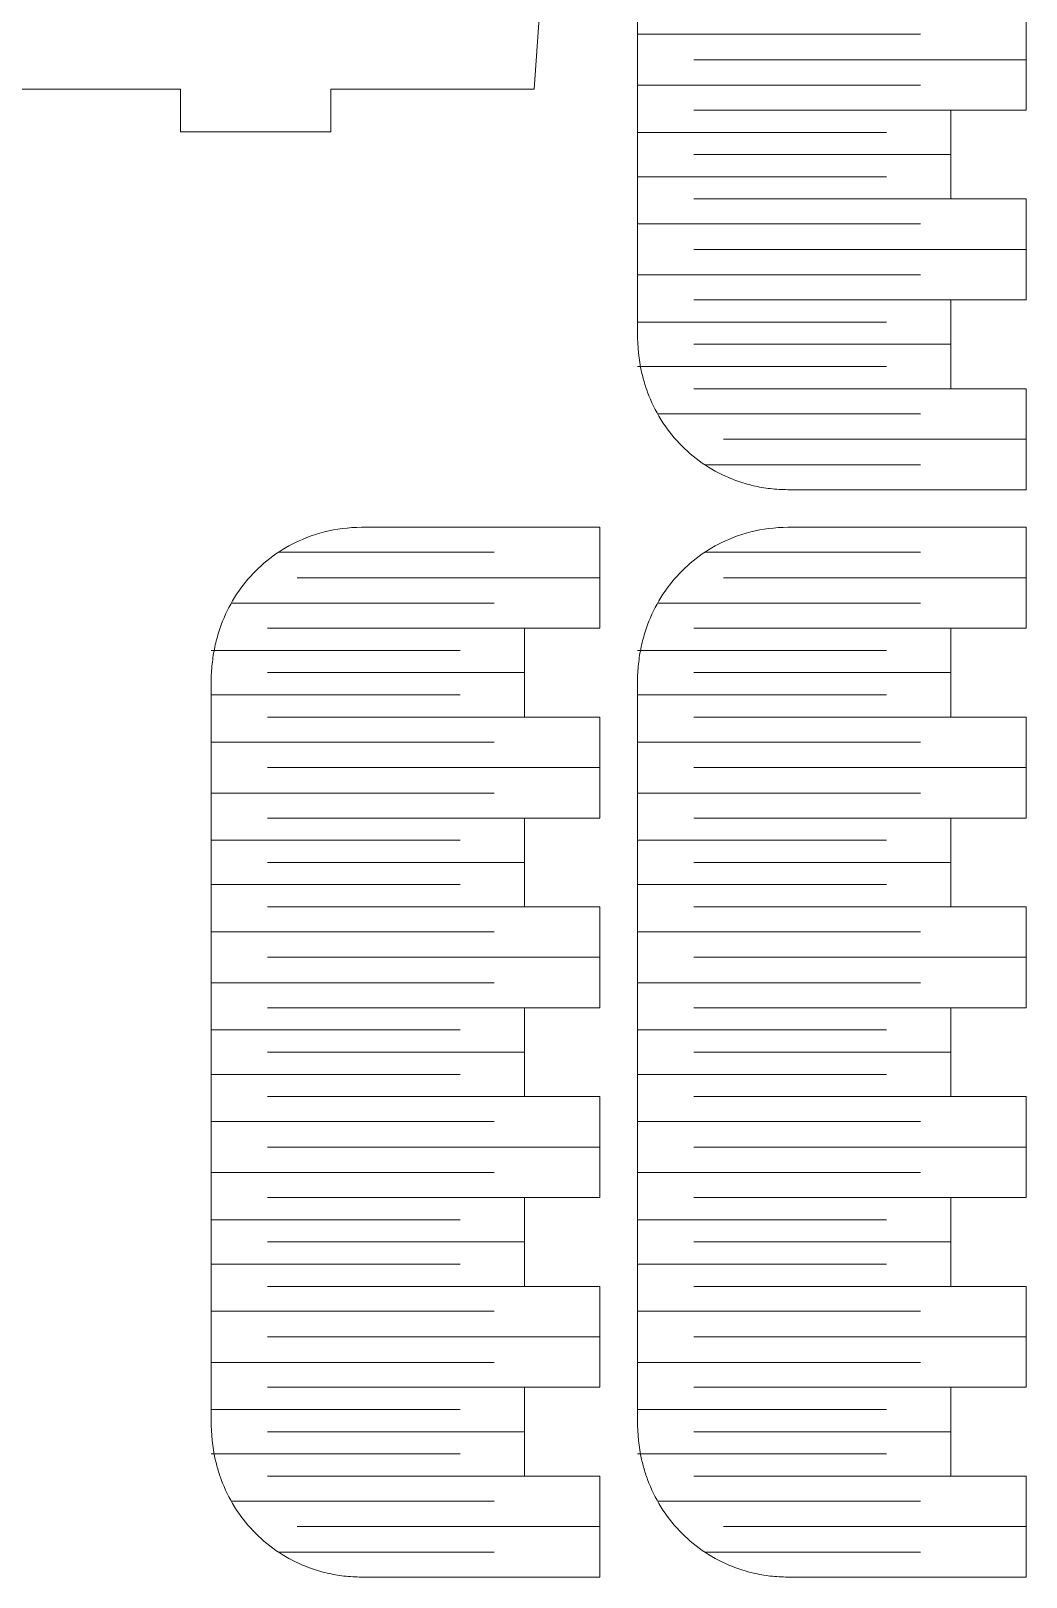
# Model space of a CAD drawing. Header units: millimetres. Extents: x -297 to 399, y -331 to 222.
# Drawn here: x 251.6 to 331, y -127.8 to -4.5 of the extents above; entities that cross this region are included whole.
import ezdxf

# ---------------------------------------------------------------- set-up
doc = ezdxf.new("R2010")
doc.units = ezdxf.units.MM
doc.header["$MEASUREMENT"] = 0
doc.layers.add('Layer 1', color=7, linetype='Continuous')

msp = doc.modelspace()

# ---------------------------------------------------------------- linework, layer by layer
at = {"layer": 'Layer 1', "color": 250, "lineweight": 20}
for points, knots in [([(291.7646, -9.1238), (291.7646, -9.1238), (296.6988, 61.0018), (296.6988, 61.0018), (296.6988, 61.0018), (296.6988, 61.0018), (279.5633, 61.0018), (279.5633, 61.0018), (279.5633, 61.0018), (279.5633, 61.0018), (279.5633, 64.0018), (279.5633, 64.0018), (279.5633, 64.0018), (279.5633, 64.0018), (259.5633, 64.0018), (259.5633, 64.0018), (259.5633, 64.0018), (259.5633, 64.0018), (259.5633, 61.0018), (259.5633, 61.0018), (259.5633, 61.0018), (259.5633, 61.0018), (242.4278, 61.0018), (242.4278, 61.0018), (242.4278, 61.0018), (242.4278, 61.0018), (247.362, -9.1238), (247.362, -9.1238), (247.362, -9.1238), (247.362, -9.1238), (263.5633, -9.1238), (263.5633, -9.1238), (263.5633, -9.1238), (263.5633, -9.1238), (263.5633, -12.5238), (263.5633, -12.5238), (263.5633, -12.5238), (263.5633, -12.5238), (275.5633, -12.5238), (275.5633, -12.5238), (275.5633, -12.5238), (275.5633, -12.5238), (275.5633, -9.1238), (275.5633, -9.1238), (275.5633, -9.1238), (275.5633, -9.1238), (291.7646, -9.1238), (291.7646, -9.1238)], [0, 0, 0, 0, 0.07692308, 0.07692308, 0.07692308, 0.07692308, 0.15384615, 0.15384615, 0.15384615, 0.15384615, 0.23076923, 0.23076923, 0.23076923, 0.23076923, 0.30769231, 0.30769231, 0.30769231, 0.30769231, 0.38461538, 0.38461538, 0.38461538, 0.38461538, 0.46153846, 0.46153846, 0.46153846, 0.46153846, 0.53846154, 0.53846154, 0.53846154, 0.53846154, 0.61538462, 0.61538462, 0.61538462, 0.61538462, 0.69230769, 0.69230769, 0.69230769, 0.69230769, 0.76923077, 0.76923077, 0.76923077, 0.76923077, 0.84615385, 0.84615385, 0.84615385, 0.84615385, 1, 1, 1, 1]), ([(307.2981, 41.6833), (306.5568, 41.3673), (305.8446, 40.9772), (305.1813, 40.5174), (305.1813, 40.5174), (304.5198, 40.0589), (303.9069, 39.5311), (303.3525, 38.9478), (303.3525, 38.9478), (302.7996, 38.3661), (302.3049, 37.729), (301.8812, 37.0473), (301.8812, 37.0473), (301.4541, 36.3601), (301.0992, 35.6274), (300.8188, 34.8695), (300.8188, 34.8695), (300.7419, 34.6616), (300.6706, 34.4519), (300.6049, 34.2403), (300.6049, 34.2403), (300.5387, 34.027), (300.4783, 33.8118), (300.4235, 33.5952), (300.4235, 33.5952), (300.3681, 33.3762), (300.3185, 33.1557), (300.2745, 32.9341), (300.2745, 32.9341), (300.2299, 32.7094), (300.1911, 32.4837), (300.1579, 32.257), (300.1579, 32.257), (300.1242, 32.0268), (300.0964, 31.7957), (300.0738, 31.564), (300.0738, 31.564), (300.0507, 31.3282), (300.033, 31.0918), (300.0221, 30.8551), (300.0221, 30.8551), (300.0109, 30.6136), (300.0069, 30.3719), (300.0028, 30.1302), (300.0028, 30.1302), (300.0028, 30.1302), (300.0028, -28.557), (300.0028, -28.557), (300.0028, -28.557), (300.0028, -28.557), (300.0102, -28.9717), (300.0102, -28.9717), (300.0102, -28.9717), (300.0102, -28.9717), (300.0274, -29.379), (300.0274, -29.379), (300.0274, -29.379), (300.0274, -29.379), (300.0545, -29.7787), (300.0545, -29.7787), (300.0545, -29.7787), (300.0545, -29.7787), (300.0914, -30.1711), (300.0914, -30.1711), (300.0914, -30.1711), (300.0914, -30.1711), (300.1382, -30.5559), (300.1382, -30.5559), (300.1382, -30.5559), (300.1382, -30.5559), (300.1949, -30.9332), (300.1949, -30.9332), (300.1949, -30.9332), (300.1949, -30.9332), (300.2614, -31.3031), (300.2614, -31.3031), (300.2614, -31.3031), (300.3278, -31.644), (300.4077, -31.9824), (300.5013, -32.317), (300.5013, -32.317), (300.5938, -32.6475), (300.6996, -32.9742), (300.8188, -33.2963), (300.8188, -33.2963), (301.0992, -34.0542), (301.4539, -34.7865), (301.8808, -35.4735), (301.8808, -35.4735), (302.3045, -36.1554), (302.7994, -36.7926), (303.3525, -37.3746), (303.3525, -37.3746), (303.9067, -37.9578), (304.5195, -38.4854), (305.1807, -38.9438), (305.1807, -38.9438), (305.8442, -39.4037), (306.5565, -39.7939), (307.2981, -40.1101), (307.2981, -40.1101), (307.5094, -40.2002), (307.723, -40.2843), (307.939, -40.3621), (307.939, -40.3621), (308.154, -40.4396), (308.3712, -40.511), (308.5903, -40.5759), (308.5903, -40.5759), (308.8091, -40.6408), (309.0298, -40.6993), (309.252, -40.7515), (309.252, -40.7515), (309.4747, -40.8037), (309.6988, -40.8495), (309.9241, -40.8887), (309.9241, -40.8887), (310.1506, -40.9282), (310.3782, -40.961), (310.6066, -40.9878), (310.6066, -40.9878), (310.8369, -41.0148), (311.068, -41.0357), (311.2995, -41.0485), (311.2995, -41.0485), (311.5337, -41.0615), (311.7682, -41.0663), (312.0028, -41.071), (312.0028, -41.071), (312.0028, -41.071), (331.0028, -41.071), (331.0028, -41.071), (331.0028, -41.071), (331.0028, -41.071), (331.0028, -33.0204), (331.0028, -33.0204), (331.0028, -33.0204), (331.0028, -33.0204), (325.0028, -33.0204), (325.0028, -33.0204), (325.0028, -33.0204), (325.0028, -33.0204), (325.0028, -25.9381), (325.0028, -25.9381), (325.0028, -25.9381), (325.0028, -25.9381), (331.0028, -25.9381), (331.0028, -25.9381), (331.0028, -25.9381), (331.0028, -25.9381), (331.0028, -17.8875), (331.0028, -17.8875), (331.0028, -17.8875), (331.0028, -17.8875), (325.0028, -17.8875), (325.0028, -17.8875), (325.0028, -17.8875), (325.0028, -17.8875), (325.0028, -10.8052), (325.0028, -10.8052), (325.0028, -10.8052), (325.0028, -10.8052), (331.0028, -10.8052), (331.0028, -10.8052), (331.0028, -10.8052), (331.0028, -10.8052), (331.0028, -2.7546), (331.0028, -2.7546), (331.0028, -2.7546), (331.0028, -2.7546), (325.0028, -2.7546), (325.0028, -2.7546), (325.0028, -2.7546), (325.0028, -2.7546), (325.0028, 4.3278), (325.0028, 4.3278), (325.0028, 4.3278), (325.0028, 4.3278), (331.0028, 4.3278), (331.0028, 4.3278), (331.0028, 4.3278), (331.0028, 4.3278), (331.0028, 12.3784), (331.0028, 12.3784), (331.0028, 12.3784), (331.0028, 12.3784), (325.0028, 12.3784), (325.0028, 12.3784), (325.0028, 12.3784), (325.0028, 12.3784), (325.0028, 19.4607), (325.0028, 19.4607), (325.0028, 19.4607), (325.0028, 19.4607), (331.0028, 19.4607), (331.0028, 19.4607), (331.0028, 19.4607), (331.0028, 19.4607), (331.0028, 27.5113), (331.0028, 27.5113), (331.0028, 27.5113), (331.0028, 27.5113), (325.0028, 27.5113), (325.0028, 27.5113), (325.0028, 27.5113), (325.0028, 27.5113), (325.0028, 34.5936), (325.0028, 34.5936), (325.0028, 34.5936), (325.0028, 34.5936), (331.0028, 34.5936), (331.0028, 34.5936), (331.0028, 34.5936), (331.0028, 34.5936), (331.0028, 42.6442), (331.0028, 42.6442), (331.0028, 42.6442), (331.0028, 42.6442), (312.0028, 42.6442), (312.0028, 42.6442), (312.0028, 42.6442), (312.0028, 42.6442), (311.6206, 42.6359), (311.6206, 42.6359), (311.6206, 42.6359), (311.6206, 42.6359), (311.2417, 42.6166), (311.2417, 42.6166), (311.2417, 42.6166), (311.2417, 42.6166), (310.8663, 42.5863), (310.8663, 42.5863), (310.8663, 42.5863), (310.8663, 42.5863), (310.4942, 42.5452), (310.4942, 42.5452), (310.4942, 42.5452), (310.4942, 42.5452), (310.1255, 42.4931), (310.1255, 42.4931), (310.1255, 42.4931), (310.1255, 42.4931), (309.7602, 42.4301), (309.7602, 42.4301), (309.7602, 42.4301), (309.7602, 42.4301), (309.3983, 42.3562), (309.3983, 42.3562), (309.3983, 42.3562), (309.3983, 42.3562), (309.0398, 42.2714), (309.0398, 42.2714), (309.0398, 42.2714), (309.0398, 42.2714), (308.6847, 42.1756), (308.6847, 42.1756), (308.6847, 42.1756), (308.6847, 42.1756), (308.333, 42.0689), (308.333, 42.0689), (308.333, 42.0689), (308.333, 42.0689), (307.9846, 41.9513), (307.9846, 41.9513), (307.9846, 41.9513), (307.9846, 41.9513), (307.6397, 41.8228), (307.6397, 41.8228), (307.6397, 41.8228), (307.6397, 41.8228), (307.2981, 41.6833), (307.2981, 41.6833)], [0, 0, 0, 0, 0.01449275, 0.01449275, 0.01449275, 0.01449275, 0.02898551, 0.02898551, 0.02898551, 0.02898551, 0.04347826, 0.04347826, 0.04347826, 0.04347826, 0.05797101, 0.05797101, 0.05797101, 0.05797101, 0.07246377, 0.07246377, 0.07246377, 0.07246377, 0.08695652, 0.08695652, 0.08695652, 0.08695652, 0.10144928, 0.10144928, 0.10144928, 0.10144928, 0.11594203, 0.11594203, 0.11594203, 0.11594203, 0.13043478, 0.13043478, 0.13043478, 0.13043478, 0.14492754, 0.14492754, 0.14492754, 0.14492754, 0.15942029, 0.15942029, 0.15942029, 0.15942029, 0.17391304, 0.17391304, 0.17391304, 0.17391304, 0.1884058, 0.1884058, 0.1884058, 0.1884058, 0.20289855, 0.20289855, 0.20289855, 0.20289855, 0.2173913, 0.2173913, 0.2173913, 0.2173913, 0.23188406, 0.23188406, 0.23188406, 0.23188406, 0.24637681, 0.24637681, 0.24637681, 0.24637681, 0.26086957, 0.26086957, 0.26086957, 0.26086957, 0.27536232, 0.27536232, 0.27536232, 0.27536232, 0.28985507, 0.28985507, 0.28985507, 0.28985507, 0.30434783, 0.30434783, 0.30434783, 0.30434783, 0.31884058, 0.31884058, 0.31884058, 0.31884058, 0.33333333, 0.33333333, 0.33333333, 0.33333333, 0.34782609, 0.34782609, 0.34782609, 0.34782609, 0.36231884, 0.36231884, 0.36231884, 0.36231884, 0.37681159, 0.37681159, 0.37681159, 0.37681159, 0.39130435, 0.39130435, 0.39130435, 0.39130435, 0.4057971, 0.4057971, 0.4057971, 0.4057971, 0.42028986, 0.42028986, 0.42028986, 0.42028986, 0.43478261, 0.43478261, 0.43478261, 0.43478261, 0.44927536, 0.44927536, 0.44927536, 0.44927536, 0.46376812, 0.46376812, 0.46376812, 0.46376812, 0.47826087, 0.47826087, 0.47826087, 0.47826087, 0.49275362, 0.49275362, 0.49275362, 0.49275362, 0.50724638, 0.50724638, 0.50724638, 0.50724638, 0.52173913, 0.52173913, 0.52173913, 0.52173913, 0.53623188, 0.53623188, 0.53623188, 0.53623188, 0.55072464, 0.55072464, 0.55072464, 0.55072464, 0.56521739, 0.56521739, 0.56521739, 0.56521739, 0.57971014, 0.57971014, 0.57971014, 0.57971014, 0.5942029, 0.5942029, 0.5942029, 0.5942029, 0.60869565, 0.60869565, 0.60869565, 0.60869565, 0.62318841, 0.62318841, 0.62318841, 0.62318841, 0.63768116, 0.63768116, 0.63768116, 0.63768116, 0.65217391, 0.65217391, 0.65217391, 0.65217391, 0.66666667, 0.66666667, 0.66666667, 0.66666667, 0.68115942, 0.68115942, 0.68115942, 0.68115942, 0.69565217, 0.69565217, 0.69565217, 0.69565217, 0.71014493, 0.71014493, 0.71014493, 0.71014493, 0.72463768, 0.72463768, 0.72463768, 0.72463768, 0.73913043, 0.73913043, 0.73913043, 0.73913043, 0.75362319, 0.75362319, 0.75362319, 0.75362319, 0.76811594, 0.76811594, 0.76811594, 0.76811594, 0.7826087, 0.7826087, 0.7826087, 0.7826087, 0.79710145, 0.79710145, 0.79710145, 0.79710145, 0.8115942, 0.8115942, 0.8115942, 0.8115942, 0.82608696, 0.82608696, 0.82608696, 0.82608696, 0.84057971, 0.84057971, 0.84057971, 0.84057971, 0.85507246, 0.85507246, 0.85507246, 0.85507246, 0.86956522, 0.86956522, 0.86956522, 0.86956522, 0.88405797, 0.88405797, 0.88405797, 0.88405797, 0.89855072, 0.89855072, 0.89855072, 0.89855072, 0.91304348, 0.91304348, 0.91304348, 0.91304348, 0.92753623, 0.92753623, 0.92753623, 0.92753623, 0.94202899, 0.94202899, 0.94202899, 0.94202899, 0.95652174, 0.95652174, 0.95652174, 0.95652174, 0.97101449, 0.97101449, 0.97101449, 0.97101449, 1, 1, 1, 1]), ([(273.2981, -45.0319), (272.5568, -45.3479), (271.8446, -45.738), (271.1813, -46.1978), (271.1813, -46.1978), (270.5198, -46.6563), (269.9069, -47.1841), (269.3525, -47.7674), (269.3525, -47.7674), (268.7996, -48.3491), (268.3049, -48.9862), (267.8812, -49.6679), (267.8812, -49.6679), (267.4541, -50.3551), (267.0992, -51.0878), (266.8188, -51.8457), (266.8188, -51.8457), (266.7419, -52.0536), (266.6706, -52.2633), (266.6049, -52.4749), (266.6049, -52.4749), (266.5387, -52.6882), (266.4783, -52.9034), (266.4235, -53.12), (266.4235, -53.12), (266.3681, -53.339), (266.3185, -53.5595), (266.2745, -53.7811), (266.2745, -53.7811), (266.2299, -54.0058), (266.1911, -54.2315), (266.1579, -54.4582), (266.1579, -54.4582), (266.1242, -54.6884), (266.0964, -54.9195), (266.0738, -55.1512), (266.0738, -55.1512), (266.0507, -55.387), (266.033, -55.6234), (266.0221, -55.8601), (266.0221, -55.8601), (266.0109, -56.1016), (266.0069, -56.3433), (266.0028, -56.585), (266.0028, -56.585), (266.0028, -56.585), (266.0028, -115.2722), (266.0028, -115.2722), (266.0028, -115.2722), (266.0028, -115.2722), (266.0102, -115.6869), (266.0102, -115.6869), (266.0102, -115.6869), (266.0102, -115.6869), (266.0274, -116.0942), (266.0274, -116.0942), (266.0274, -116.0942), (266.0274, -116.0942), (266.0545, -116.4939), (266.0545, -116.4939), (266.0545, -116.4939), (266.0545, -116.4939), (266.0914, -116.8863), (266.0914, -116.8863), (266.0914, -116.8863), (266.0914, -116.8863), (266.1382, -117.2711), (266.1382, -117.2711), (266.1382, -117.2711), (266.1382, -117.2711), (266.1949, -117.6484), (266.1949, -117.6484), (266.1949, -117.6484), (266.1949, -117.6484), (266.2614, -118.0183), (266.2614, -118.0183), (266.2614, -118.0183), (266.3278, -118.3592), (266.4077, -118.6976), (266.5013, -119.0322), (266.5013, -119.0322), (266.5938, -119.3627), (266.6996, -119.6894), (266.8188, -120.0115), (266.8188, -120.0115), (267.0992, -120.7694), (267.4539, -121.5017), (267.8808, -122.1887), (267.8808, -122.1887), (268.3045, -122.8706), (268.7994, -123.5078), (269.3525, -124.0898), (269.3525, -124.0898), (269.9067, -124.673), (270.5195, -125.2006), (271.1807, -125.659), (271.1807, -125.659), (271.8442, -126.1189), (272.5565, -126.5091), (273.2981, -126.8253), (273.2981, -126.8253), (273.5094, -126.9154), (273.723, -126.9995), (273.939, -127.0773), (273.939, -127.0773), (274.154, -127.1548), (274.3712, -127.2262), (274.5903, -127.2911), (274.5903, -127.2911), (274.8091, -127.356), (275.0298, -127.4145), (275.252, -127.4667), (275.252, -127.4667), (275.4747, -127.5189), (275.6988, -127.5647), (275.9241, -127.6039), (275.9241, -127.6039), (276.1506, -127.6434), (276.3782, -127.6762), (276.6066, -127.703), (276.6066, -127.703), (276.8369, -127.73), (277.068, -127.7509), (277.2995, -127.7637), (277.2995, -127.7637), (277.5337, -127.7767), (277.7682, -127.7815), (278.0028, -127.7862), (278.0028, -127.7862), (278.0028, -127.7862), (297.0028, -127.7862), (297.0028, -127.7862), (297.0028, -127.7862), (297.0028, -127.7862), (297.0028, -119.7356), (297.0028, -119.7356), (297.0028, -119.7356), (297.0028, -119.7356), (291.0028, -119.7356), (291.0028, -119.7356), (291.0028, -119.7356), (291.0028, -119.7356), (291.0028, -112.6533), (291.0028, -112.6533), (291.0028, -112.6533), (291.0028, -112.6533), (297.0028, -112.6533), (297.0028, -112.6533), (297.0028, -112.6533), (297.0028, -112.6533), (297.0028, -104.6027), (297.0028, -104.6027), (297.0028, -104.6027), (297.0028, -104.6027), (291.0028, -104.6027), (291.0028, -104.6027), (291.0028, -104.6027), (291.0028, -104.6027), (291.0028, -97.5204), (291.0028, -97.5204), (291.0028, -97.5204), (291.0028, -97.5204), (297.0028, -97.5204), (297.0028, -97.5204), (297.0028, -97.5204), (297.0028, -97.5204), (297.0028, -89.4698), (297.0028, -89.4698), (297.0028, -89.4698), (297.0028, -89.4698), (291.0028, -89.4698), (291.0028, -89.4698), (291.0028, -89.4698), (291.0028, -89.4698), (291.0028, -82.3874), (291.0028, -82.3874), (291.0028, -82.3874), (291.0028, -82.3874), (297.0028, -82.3874), (297.0028, -82.3874), (297.0028, -82.3874), (297.0028, -82.3874), (297.0028, -74.3368), (297.0028, -74.3368), (297.0028, -74.3368), (297.0028, -74.3368), (291.0028, -74.3368), (291.0028, -74.3368), (291.0028, -74.3368), (291.0028, -74.3368), (291.0028, -67.2545), (291.0028, -67.2545), (291.0028, -67.2545), (291.0028, -67.2545), (297.0028, -67.2545), (297.0028, -67.2545), (297.0028, -67.2545), (297.0028, -67.2545), (297.0028, -59.2039), (297.0028, -59.2039), (297.0028, -59.2039), (297.0028, -59.2039), (291.0028, -59.2039), (291.0028, -59.2039), (291.0028, -59.2039), (291.0028, -59.2039), (291.0028, -52.1216), (291.0028, -52.1216), (291.0028, -52.1216), (291.0028, -52.1216), (297.0028, -52.1216), (297.0028, -52.1216), (297.0028, -52.1216), (297.0028, -52.1216), (297.0028, -44.071), (297.0028, -44.071), (297.0028, -44.071), (297.0028, -44.071), (278.0028, -44.071), (278.0028, -44.071), (278.0028, -44.071), (278.0028, -44.071), (277.6206, -44.0793), (277.6206, -44.0793), (277.6206, -44.0793), (277.6206, -44.0793), (277.2417, -44.0986), (277.2417, -44.0986), (277.2417, -44.0986), (277.2417, -44.0986), (276.8663, -44.1289), (276.8663, -44.1289), (276.8663, -44.1289), (276.8663, -44.1289), (276.4942, -44.17), (276.4942, -44.17), (276.4942, -44.17), (276.4942, -44.17), (276.1255, -44.2221), (276.1255, -44.2221), (276.1255, -44.2221), (276.1255, -44.2221), (275.7602, -44.2851), (275.7602, -44.2851), (275.7602, -44.2851), (275.7602, -44.2851), (275.3983, -44.359), (275.3983, -44.359), (275.3983, -44.359), (275.3983, -44.359), (275.0398, -44.4438), (275.0398, -44.4438), (275.0398, -44.4438), (275.0398, -44.4438), (274.6847, -44.5396), (274.6847, -44.5396), (274.6847, -44.5396), (274.6847, -44.5396), (274.333, -44.6463), (274.333, -44.6463), (274.333, -44.6463), (274.333, -44.6463), (273.9846, -44.7639), (273.9846, -44.7639), (273.9846, -44.7639), (273.9846, -44.7639), (273.6397, -44.8924), (273.6397, -44.8924), (273.6397, -44.8924), (273.6397, -44.8924), (273.2981, -45.0319), (273.2981, -45.0319)], [0, 0, 0, 0, 0.01449275, 0.01449275, 0.01449275, 0.01449275, 0.02898551, 0.02898551, 0.02898551, 0.02898551, 0.04347826, 0.04347826, 0.04347826, 0.04347826, 0.05797101, 0.05797101, 0.05797101, 0.05797101, 0.07246377, 0.07246377, 0.07246377, 0.07246377, 0.08695652, 0.08695652, 0.08695652, 0.08695652, 0.10144928, 0.10144928, 0.10144928, 0.10144928, 0.11594203, 0.11594203, 0.11594203, 0.11594203, 0.13043478, 0.13043478, 0.13043478, 0.13043478, 0.14492754, 0.14492754, 0.14492754, 0.14492754, 0.15942029, 0.15942029, 0.15942029, 0.15942029, 0.17391304, 0.17391304, 0.17391304, 0.17391304, 0.1884058, 0.1884058, 0.1884058, 0.1884058, 0.20289855, 0.20289855, 0.20289855, 0.20289855, 0.2173913, 0.2173913, 0.2173913, 0.2173913, 0.23188406, 0.23188406, 0.23188406, 0.23188406, 0.24637681, 0.24637681, 0.24637681, 0.24637681, 0.26086957, 0.26086957, 0.26086957, 0.26086957, 0.27536232, 0.27536232, 0.27536232, 0.27536232, 0.28985507, 0.28985507, 0.28985507, 0.28985507, 0.30434783, 0.30434783, 0.30434783, 0.30434783, 0.31884058, 0.31884058, 0.31884058, 0.31884058, 0.33333333, 0.33333333, 0.33333333, 0.33333333, 0.34782609, 0.34782609, 0.34782609, 0.34782609, 0.36231884, 0.36231884, 0.36231884, 0.36231884, 0.37681159, 0.37681159, 0.37681159, 0.37681159, 0.39130435, 0.39130435, 0.39130435, 0.39130435, 0.4057971, 0.4057971, 0.4057971, 0.4057971, 0.42028986, 0.42028986, 0.42028986, 0.42028986, 0.43478261, 0.43478261, 0.43478261, 0.43478261, 0.44927536, 0.44927536, 0.44927536, 0.44927536, 0.46376812, 0.46376812, 0.46376812, 0.46376812, 0.47826087, 0.47826087, 0.47826087, 0.47826087, 0.49275362, 0.49275362, 0.49275362, 0.49275362, 0.50724638, 0.50724638, 0.50724638, 0.50724638, 0.52173913, 0.52173913, 0.52173913, 0.52173913, 0.53623188, 0.53623188, 0.53623188, 0.53623188, 0.55072464, 0.55072464, 0.55072464, 0.55072464, 0.56521739, 0.56521739, 0.56521739, 0.56521739, 0.57971014, 0.57971014, 0.57971014, 0.57971014, 0.5942029, 0.5942029, 0.5942029, 0.5942029, 0.60869565, 0.60869565, 0.60869565, 0.60869565, 0.62318841, 0.62318841, 0.62318841, 0.62318841, 0.63768116, 0.63768116, 0.63768116, 0.63768116, 0.65217391, 0.65217391, 0.65217391, 0.65217391, 0.66666667, 0.66666667, 0.66666667, 0.66666667, 0.68115942, 0.68115942, 0.68115942, 0.68115942, 0.69565217, 0.69565217, 0.69565217, 0.69565217, 0.71014493, 0.71014493, 0.71014493, 0.71014493, 0.72463768, 0.72463768, 0.72463768, 0.72463768, 0.73913043, 0.73913043, 0.73913043, 0.73913043, 0.75362319, 0.75362319, 0.75362319, 0.75362319, 0.76811594, 0.76811594, 0.76811594, 0.76811594, 0.7826087, 0.7826087, 0.7826087, 0.7826087, 0.79710145, 0.79710145, 0.79710145, 0.79710145, 0.8115942, 0.8115942, 0.8115942, 0.8115942, 0.82608696, 0.82608696, 0.82608696, 0.82608696, 0.84057971, 0.84057971, 0.84057971, 0.84057971, 0.85507246, 0.85507246, 0.85507246, 0.85507246, 0.86956522, 0.86956522, 0.86956522, 0.86956522, 0.88405797, 0.88405797, 0.88405797, 0.88405797, 0.89855072, 0.89855072, 0.89855072, 0.89855072, 0.91304348, 0.91304348, 0.91304348, 0.91304348, 0.92753623, 0.92753623, 0.92753623, 0.92753623, 0.94202899, 0.94202899, 0.94202899, 0.94202899, 0.95652174, 0.95652174, 0.95652174, 0.95652174, 0.97101449, 0.97101449, 0.97101449, 0.97101449, 1, 1, 1, 1]), ([(307.2981, -45.0319), (306.5568, -45.3479), (305.8446, -45.738), (305.1813, -46.1978), (305.1813, -46.1978), (304.5198, -46.6563), (303.9069, -47.1841), (303.3525, -47.7674), (303.3525, -47.7674), (302.7996, -48.3491), (302.3049, -48.9862), (301.8812, -49.6679), (301.8812, -49.6679), (301.4541, -50.3551), (301.0992, -51.0878), (300.8188, -51.8457), (300.8188, -51.8457), (300.7419, -52.0536), (300.6706, -52.2633), (300.6049, -52.4749), (300.6049, -52.4749), (300.5387, -52.6882), (300.4783, -52.9034), (300.4235, -53.12), (300.4235, -53.12), (300.3681, -53.339), (300.3185, -53.5595), (300.2745, -53.7811), (300.2745, -53.7811), (300.2299, -54.0058), (300.1911, -54.2315), (300.1579, -54.4582), (300.1579, -54.4582), (300.1242, -54.6884), (300.0964, -54.9195), (300.0738, -55.1512), (300.0738, -55.1512), (300.0507, -55.387), (300.033, -55.6234), (300.0221, -55.8601), (300.0221, -55.8601), (300.0109, -56.1016), (300.0069, -56.3433), (300.0028, -56.585), (300.0028, -56.585), (300.0028, -56.585), (300.0028, -115.2722), (300.0028, -115.2722), (300.0028, -115.2722), (300.0028, -115.2722), (300.0102, -115.6869), (300.0102, -115.6869), (300.0102, -115.6869), (300.0102, -115.6869), (300.0274, -116.0942), (300.0274, -116.0942), (300.0274, -116.0942), (300.0274, -116.0942), (300.0545, -116.4939), (300.0545, -116.4939), (300.0545, -116.4939), (300.0545, -116.4939), (300.0914, -116.8863), (300.0914, -116.8863), (300.0914, -116.8863), (300.0914, -116.8863), (300.1382, -117.2711), (300.1382, -117.2711), (300.1382, -117.2711), (300.1382, -117.2711), (300.1949, -117.6484), (300.1949, -117.6484), (300.1949, -117.6484), (300.1949, -117.6484), (300.2614, -118.0183), (300.2614, -118.0183), (300.2614, -118.0183), (300.3278, -118.3592), (300.4077, -118.6976), (300.5013, -119.0322), (300.5013, -119.0322), (300.5938, -119.3627), (300.6996, -119.6894), (300.8188, -120.0115), (300.8188, -120.0115), (301.0992, -120.7694), (301.4539, -121.5017), (301.8808, -122.1887), (301.8808, -122.1887), (302.3045, -122.8706), (302.7994, -123.5078), (303.3525, -124.0898), (303.3525, -124.0898), (303.9067, -124.673), (304.5195, -125.2006), (305.1807, -125.659), (305.1807, -125.659), (305.8442, -126.1189), (306.5565, -126.5091), (307.2981, -126.8253), (307.2981, -126.8253), (307.5094, -126.9154), (307.723, -126.9995), (307.939, -127.0773), (307.939, -127.0773), (308.154, -127.1548), (308.3712, -127.2262), (308.5903, -127.2911), (308.5903, -127.2911), (308.8091, -127.356), (309.0298, -127.4145), (309.252, -127.4667), (309.252, -127.4667), (309.4747, -127.5189), (309.6988, -127.5647), (309.9241, -127.6039), (309.9241, -127.6039), (310.1506, -127.6434), (310.3782, -127.6762), (310.6066, -127.703), (310.6066, -127.703), (310.8369, -127.73), (311.068, -127.7509), (311.2995, -127.7637), (311.2995, -127.7637), (311.5337, -127.7767), (311.7682, -127.7815), (312.0028, -127.7862), (312.0028, -127.7862), (312.0028, -127.7862), (331.0028, -127.7862), (331.0028, -127.7862), (331.0028, -127.7862), (331.0028, -127.7862), (331.0028, -119.7356), (331.0028, -119.7356), (331.0028, -119.7356), (331.0028, -119.7356), (325.0028, -119.7356), (325.0028, -119.7356), (325.0028, -119.7356), (325.0028, -119.7356), (325.0028, -112.6533), (325.0028, -112.6533), (325.0028, -112.6533), (325.0028, -112.6533), (331.0028, -112.6533), (331.0028, -112.6533), (331.0028, -112.6533), (331.0028, -112.6533), (331.0028, -104.6027), (331.0028, -104.6027), (331.0028, -104.6027), (331.0028, -104.6027), (325.0028, -104.6027), (325.0028, -104.6027), (325.0028, -104.6027), (325.0028, -104.6027), (325.0028, -97.5204), (325.0028, -97.5204), (325.0028, -97.5204), (325.0028, -97.5204), (331.0028, -97.5204), (331.0028, -97.5204), (331.0028, -97.5204), (331.0028, -97.5204), (331.0028, -89.4698), (331.0028, -89.4698), (331.0028, -89.4698), (331.0028, -89.4698), (325.0028, -89.4698), (325.0028, -89.4698), (325.0028, -89.4698), (325.0028, -89.4698), (325.0028, -82.3874), (325.0028, -82.3874), (325.0028, -82.3874), (325.0028, -82.3874), (331.0028, -82.3874), (331.0028, -82.3874), (331.0028, -82.3874), (331.0028, -82.3874), (331.0028, -74.3368), (331.0028, -74.3368), (331.0028, -74.3368), (331.0028, -74.3368), (325.0028, -74.3368), (325.0028, -74.3368), (325.0028, -74.3368), (325.0028, -74.3368), (325.0028, -67.2545), (325.0028, -67.2545), (325.0028, -67.2545), (325.0028, -67.2545), (331.0028, -67.2545), (331.0028, -67.2545), (331.0028, -67.2545), (331.0028, -67.2545), (331.0028, -59.2039), (331.0028, -59.2039), (331.0028, -59.2039), (331.0028, -59.2039), (325.0028, -59.2039), (325.0028, -59.2039), (325.0028, -59.2039), (325.0028, -59.2039), (325.0028, -52.1216), (325.0028, -52.1216), (325.0028, -52.1216), (325.0028, -52.1216), (331.0028, -52.1216), (331.0028, -52.1216), (331.0028, -52.1216), (331.0028, -52.1216), (331.0028, -44.071), (331.0028, -44.071), (331.0028, -44.071), (331.0028, -44.071), (312.0028, -44.071), (312.0028, -44.071), (312.0028, -44.071), (312.0028, -44.071), (311.6206, -44.0793), (311.6206, -44.0793), (311.6206, -44.0793), (311.6206, -44.0793), (311.2417, -44.0986), (311.2417, -44.0986), (311.2417, -44.0986), (311.2417, -44.0986), (310.8663, -44.1289), (310.8663, -44.1289), (310.8663, -44.1289), (310.8663, -44.1289), (310.4942, -44.17), (310.4942, -44.17), (310.4942, -44.17), (310.4942, -44.17), (310.1255, -44.2221), (310.1255, -44.2221), (310.1255, -44.2221), (310.1255, -44.2221), (309.7602, -44.2851), (309.7602, -44.2851), (309.7602, -44.2851), (309.7602, -44.2851), (309.3983, -44.359), (309.3983, -44.359), (309.3983, -44.359), (309.3983, -44.359), (309.0398, -44.4438), (309.0398, -44.4438), (309.0398, -44.4438), (309.0398, -44.4438), (308.6847, -44.5396), (308.6847, -44.5396), (308.6847, -44.5396), (308.6847, -44.5396), (308.333, -44.6463), (308.333, -44.6463), (308.333, -44.6463), (308.333, -44.6463), (307.9846, -44.7639), (307.9846, -44.7639), (307.9846, -44.7639), (307.9846, -44.7639), (307.6397, -44.8924), (307.6397, -44.8924), (307.6397, -44.8924), (307.6397, -44.8924), (307.2981, -45.0319), (307.2981, -45.0319)], [0, 0, 0, 0, 0.01449275, 0.01449275, 0.01449275, 0.01449275, 0.02898551, 0.02898551, 0.02898551, 0.02898551, 0.04347826, 0.04347826, 0.04347826, 0.04347826, 0.05797101, 0.05797101, 0.05797101, 0.05797101, 0.07246377, 0.07246377, 0.07246377, 0.07246377, 0.08695652, 0.08695652, 0.08695652, 0.08695652, 0.10144928, 0.10144928, 0.10144928, 0.10144928, 0.11594203, 0.11594203, 0.11594203, 0.11594203, 0.13043478, 0.13043478, 0.13043478, 0.13043478, 0.14492754, 0.14492754, 0.14492754, 0.14492754, 0.15942029, 0.15942029, 0.15942029, 0.15942029, 0.17391304, 0.17391304, 0.17391304, 0.17391304, 0.1884058, 0.1884058, 0.1884058, 0.1884058, 0.20289855, 0.20289855, 0.20289855, 0.20289855, 0.2173913, 0.2173913, 0.2173913, 0.2173913, 0.23188406, 0.23188406, 0.23188406, 0.23188406, 0.24637681, 0.24637681, 0.24637681, 0.24637681, 0.26086957, 0.26086957, 0.26086957, 0.26086957, 0.27536232, 0.27536232, 0.27536232, 0.27536232, 0.28985507, 0.28985507, 0.28985507, 0.28985507, 0.30434783, 0.30434783, 0.30434783, 0.30434783, 0.31884058, 0.31884058, 0.31884058, 0.31884058, 0.33333333, 0.33333333, 0.33333333, 0.33333333, 0.34782609, 0.34782609, 0.34782609, 0.34782609, 0.36231884, 0.36231884, 0.36231884, 0.36231884, 0.37681159, 0.37681159, 0.37681159, 0.37681159, 0.39130435, 0.39130435, 0.39130435, 0.39130435, 0.4057971, 0.4057971, 0.4057971, 0.4057971, 0.42028986, 0.42028986, 0.42028986, 0.42028986, 0.43478261, 0.43478261, 0.43478261, 0.43478261, 0.44927536, 0.44927536, 0.44927536, 0.44927536, 0.46376812, 0.46376812, 0.46376812, 0.46376812, 0.47826087, 0.47826087, 0.47826087, 0.47826087, 0.49275362, 0.49275362, 0.49275362, 0.49275362, 0.50724638, 0.50724638, 0.50724638, 0.50724638, 0.52173913, 0.52173913, 0.52173913, 0.52173913, 0.53623188, 0.53623188, 0.53623188, 0.53623188, 0.55072464, 0.55072464, 0.55072464, 0.55072464, 0.56521739, 0.56521739, 0.56521739, 0.56521739, 0.57971014, 0.57971014, 0.57971014, 0.57971014, 0.5942029, 0.5942029, 0.5942029, 0.5942029, 0.60869565, 0.60869565, 0.60869565, 0.60869565, 0.62318841, 0.62318841, 0.62318841, 0.62318841, 0.63768116, 0.63768116, 0.63768116, 0.63768116, 0.65217391, 0.65217391, 0.65217391, 0.65217391, 0.66666667, 0.66666667, 0.66666667, 0.66666667, 0.68115942, 0.68115942, 0.68115942, 0.68115942, 0.69565217, 0.69565217, 0.69565217, 0.69565217, 0.71014493, 0.71014493, 0.71014493, 0.71014493, 0.72463768, 0.72463768, 0.72463768, 0.72463768, 0.73913043, 0.73913043, 0.73913043, 0.73913043, 0.75362319, 0.75362319, 0.75362319, 0.75362319, 0.76811594, 0.76811594, 0.76811594, 0.76811594, 0.7826087, 0.7826087, 0.7826087, 0.7826087, 0.79710145, 0.79710145, 0.79710145, 0.79710145, 0.8115942, 0.8115942, 0.8115942, 0.8115942, 0.82608696, 0.82608696, 0.82608696, 0.82608696, 0.84057971, 0.84057971, 0.84057971, 0.84057971, 0.85507246, 0.85507246, 0.85507246, 0.85507246, 0.86956522, 0.86956522, 0.86956522, 0.86956522, 0.88405797, 0.88405797, 0.88405797, 0.88405797, 0.89855072, 0.89855072, 0.89855072, 0.89855072, 0.91304348, 0.91304348, 0.91304348, 0.91304348, 0.92753623, 0.92753623, 0.92753623, 0.92753623, 0.94202899, 0.94202899, 0.94202899, 0.94202899, 0.95652174, 0.95652174, 0.95652174, 0.95652174, 0.97101449, 0.97101449, 0.97101449, 0.97101449, 1, 1, 1, 1])]:
    msp.add_open_spline(points, degree=3, knots=knots, dxfattribs=at)
for points in [[(300.0028, -4.743), (300.0028, -4.743), (322.5775, -4.743), (322.5775, -4.743)], [(331.0028, -6.7799), (331.0028, -6.7799), (304.5124, -6.7799), (304.5124, -6.7799)], [(300.0028, -8.817), (300.0028, -8.817), (322.5775, -8.817), (322.5775, -8.817)], [(325.0028, -10.8054), (325.0028, -10.8054), (304.5124, -10.8054), (304.5124, -10.8054)], [(300.0028, -12.576), (300.0028, -12.576), (319.8787, -12.576), (319.8787, -12.576)], [(325.0028, -14.3464), (325.0028, -14.3464), (304.5124, -14.3464), (304.5124, -14.3464)], [(300.0028, -16.1169), (300.0028, -16.1169), (319.8787, -16.1169), (319.8787, -16.1169)], [(325.0028, -17.8875), (325.0028, -17.8875), (304.5124, -17.8875), (304.5124, -17.8875)], [(300.0028, -19.8758), (300.0028, -19.8758), (322.5775, -19.8758), (322.5775, -19.8758)], [(331.0028, -21.9127), (331.0028, -21.9127), (304.5124, -21.9127), (304.5124, -21.9127)], [(300.0028, -23.9498), (300.0028, -23.9498), (322.5775, -23.9498), (322.5775, -23.9498)], [(325.0028, -25.9383), (325.0028, -25.9383), (304.5124, -25.9383), (304.5124, -25.9383)], [(300.0028, -27.7089), (300.0028, -27.7089), (319.8787, -27.7089), (319.8787, -27.7089)], [(325.0028, -29.4793), (325.0028, -29.4793), (304.5124, -29.4793), (304.5124, -29.4793)], [(300.0028, -31.2498), (300.0028, -31.2498), (319.8787, -31.2498), (319.8787, -31.2498)], [(325.0028, -33.0204), (325.0028, -33.0204), (304.5124, -33.0204), (304.5124, -33.0204)], [(301.6067, -35.0087), (301.6067, -35.0087), (322.5775, -35.0087), (322.5775, -35.0087)], [(331.0028, -37.0456), (331.0028, -37.0456), (306.86, -37.0456), (306.86, -37.0456)], [(305.3857, -39.0827), (305.3857, -39.0827), (322.5775, -39.0827), (322.5775, -39.0827)], [(271.3857, -46.0591), (271.3857, -46.0591), (288.5775, -46.0591), (288.5775, -46.0591)], [(305.3857, -46.0591), (305.3857, -46.0591), (322.5775, -46.0591), (322.5775, -46.0591)], [(297.0028, -48.0962), (297.0028, -48.0962), (272.86, -48.0962), (272.86, -48.0962)], [(331.0028, -48.0962), (331.0028, -48.0962), (306.86, -48.0962), (306.86, -48.0962)], [(267.6067, -50.1331), (267.6067, -50.1331), (288.5775, -50.1331), (288.5775, -50.1331)], [(301.6067, -50.1331), (301.6067, -50.1331), (322.5775, -50.1331), (322.5775, -50.1331)], [(291.0028, -52.1214), (291.0028, -52.1214), (270.5124, -52.1214), (270.5124, -52.1214)], [(325.0028, -52.1214), (325.0028, -52.1214), (304.5124, -52.1214), (304.5124, -52.1214)], [(266.0028, -53.892), (266.0028, -53.892), (285.8787, -53.892), (285.8787, -53.892)], [(300.0028, -53.892), (300.0028, -53.892), (319.8787, -53.892), (319.8787, -53.892)], [(291.0028, -55.6625), (291.0028, -55.6625), (270.5124, -55.6625), (270.5124, -55.6625)], [(325.0028, -55.6625), (325.0028, -55.6625), (304.5124, -55.6625), (304.5124, -55.6625)], [(266.0028, -57.4329), (266.0028, -57.4329), (285.8787, -57.4329), (285.8787, -57.4329)], [(300.0028, -57.4329), (300.0028, -57.4329), (319.8787, -57.4329), (319.8787, -57.4329)], [(291.0028, -59.2035), (291.0028, -59.2035), (270.5124, -59.2035), (270.5124, -59.2035)], [(325.0028, -59.2035), (325.0028, -59.2035), (304.5124, -59.2035), (304.5124, -59.2035)], [(266.0028, -61.192), (266.0028, -61.192), (288.5775, -61.192), (288.5775, -61.192)], [(300.0028, -61.192), (300.0028, -61.192), (322.5775, -61.192), (322.5775, -61.192)], [(297.0028, -63.2291), (297.0028, -63.2291), (270.5124, -63.2291), (270.5124, -63.2291)], [(331.0028, -63.2291), (331.0028, -63.2291), (304.5124, -63.2291), (304.5124, -63.2291)], [(266.0028, -65.266), (266.0028, -65.266), (288.5775, -65.266), (288.5775, -65.266)], [(300.0028, -65.266), (300.0028, -65.266), (322.5775, -65.266), (322.5775, -65.266)], [(291.0028, -67.2543), (291.0028, -67.2543), (270.5124, -67.2543), (270.5124, -67.2543)], [(325.0028, -67.2543), (325.0028, -67.2543), (304.5124, -67.2543), (304.5124, -67.2543)], [(266.0028, -69.0249), (266.0028, -69.0249), (285.8787, -69.0249), (285.8787, -69.0249)], [(300.0028, -69.0249), (300.0028, -69.0249), (319.8787, -69.0249), (319.8787, -69.0249)], [(291.0028, -70.7954), (291.0028, -70.7954), (270.5124, -70.7954), (270.5124, -70.7954)], [(325.0028, -70.7954), (325.0028, -70.7954), (304.5124, -70.7954), (304.5124, -70.7954)], [(266.0028, -72.5658), (266.0028, -72.5658), (285.8787, -72.5658), (285.8787, -72.5658)], [(300.0028, -72.5658), (300.0028, -72.5658), (319.8787, -72.5658), (319.8787, -72.5658)], [(291.0028, -74.3364), (291.0028, -74.3364), (270.5124, -74.3364), (270.5124, -74.3364)], [(325.0028, -74.3364), (325.0028, -74.3364), (304.5124, -74.3364), (304.5124, -74.3364)], [(266.0028, -76.3248), (266.0028, -76.3248), (288.5775, -76.3248), (288.5775, -76.3248)], [(300.0028, -76.3248), (300.0028, -76.3248), (322.5775, -76.3248), (322.5775, -76.3248)], [(297.0028, -78.3619), (297.0028, -78.3619), (270.5124, -78.3619), (270.5124, -78.3619)], [(331.0028, -78.3619), (331.0028, -78.3619), (304.5124, -78.3619), (304.5124, -78.3619)], [(266.0028, -80.3988), (266.0028, -80.3988), (288.5775, -80.3988), (288.5775, -80.3988)], [(300.0028, -80.3988), (300.0028, -80.3988), (322.5775, -80.3988), (322.5775, -80.3988)], [(291.0028, -82.3872), (291.0028, -82.3872), (270.5124, -82.3872), (270.5124, -82.3872)], [(325.0028, -82.3872), (325.0028, -82.3872), (304.5124, -82.3872), (304.5124, -82.3872)], [(266.0028, -84.1578), (266.0028, -84.1578), (285.8787, -84.1578), (285.8787, -84.1578)], [(300.0028, -84.1578), (300.0028, -84.1578), (319.8787, -84.1578), (319.8787, -84.1578)], [(291.0028, -85.9287), (291.0028, -85.9287), (270.5124, -85.9287), (270.5124, -85.9287)], [(325.0028, -85.9287), (325.0028, -85.9287), (304.5124, -85.9287), (304.5124, -85.9287)], [(266.0028, -87.6992), (266.0028, -87.6992), (285.8787, -87.6992), (285.8787, -87.6992)], [(300.0028, -87.6992), (300.0028, -87.6992), (319.8787, -87.6992), (319.8787, -87.6992)], [(291.0028, -89.4698), (291.0028, -89.4698), (270.5124, -89.4698), (270.5124, -89.4698)], [(325.0028, -89.4698), (325.0028, -89.4698), (304.5124, -89.4698), (304.5124, -89.4698)], [(266.0028, -91.4582), (266.0028, -91.4582), (288.5775, -91.4582), (288.5775, -91.4582)], [(300.0028, -91.4582), (300.0028, -91.4582), (322.5775, -91.4582), (322.5775, -91.4582)], [(297.0028, -93.4951), (297.0028, -93.4951), (270.5124, -93.4951), (270.5124, -93.4951)], [(331.0028, -93.4951), (331.0028, -93.4951), (304.5124, -93.4951), (304.5124, -93.4951)], [(266.0028, -95.5322), (266.0028, -95.5322), (288.5775, -95.5322), (288.5775, -95.5322)], [(300.0028, -95.5322), (300.0028, -95.5322), (322.5775, -95.5322), (322.5775, -95.5322)], [(291.0028, -97.5206), (291.0028, -97.5206), (270.5124, -97.5206), (270.5124, -97.5206)], [(325.0028, -97.5206), (325.0028, -97.5206), (304.5124, -97.5206), (304.5124, -97.5206)], [(266.0028, -99.2912), (266.0028, -99.2912), (285.8787, -99.2912), (285.8787, -99.2912)], [(300.0028, -99.2912), (300.0028, -99.2912), (319.8787, -99.2912), (319.8787, -99.2912)], [(291.0028, -101.0616), (291.0028, -101.0616), (270.5124, -101.0616), (270.5124, -101.0616)], [(325.0028, -101.0616), (325.0028, -101.0616), (304.5124, -101.0616), (304.5124, -101.0616)], [(266.0028, -102.8321), (266.0028, -102.8321), (285.8787, -102.8321), (285.8787, -102.8321)], [(300.0028, -102.8321), (300.0028, -102.8321), (319.8787, -102.8321), (319.8787, -102.8321)], [(291.0028, -104.6027), (291.0028, -104.6027), (270.5124, -104.6027), (270.5124, -104.6027)], [(325.0028, -104.6027), (325.0028, -104.6027), (304.5124, -104.6027), (304.5124, -104.6027)], [(266.0028, -106.591), (266.0028, -106.591), (288.5775, -106.591), (288.5775, -106.591)], [(300.0028, -106.591), (300.0028, -106.591), (322.5775, -106.591), (322.5775, -106.591)], [(297.0028, -108.6279), (297.0028, -108.6279), (270.5124, -108.6279), (270.5124, -108.6279)], [(331.0028, -108.6279), (331.0028, -108.6279), (304.5124, -108.6279), (304.5124, -108.6279)], [(266.0028, -110.665), (266.0028, -110.665), (288.5775, -110.665), (288.5775, -110.665)], [(300.0028, -110.665), (300.0028, -110.665), (322.5775, -110.665), (322.5775, -110.665)], [(291.0028, -112.6535), (291.0028, -112.6535), (270.5124, -112.6535), (270.5124, -112.6535)], [(325.0028, -112.6535), (325.0028, -112.6535), (304.5124, -112.6535), (304.5124, -112.6535)], [(266.0028, -114.4241), (266.0028, -114.4241), (285.8787, -114.4241), (285.8787, -114.4241)], [(300.0028, -114.4241), (300.0028, -114.4241), (319.8787, -114.4241), (319.8787, -114.4241)], [(291.0028, -116.1945), (291.0028, -116.1945), (270.5124, -116.1945), (270.5124, -116.1945)], [(325.0028, -116.1945), (325.0028, -116.1945), (304.5124, -116.1945), (304.5124, -116.1945)], [(266.0028, -117.965), (266.0028, -117.965), (285.8787, -117.965), (285.8787, -117.965)], [(300.0028, -117.965), (300.0028, -117.965), (319.8787, -117.965), (319.8787, -117.965)], [(291.0028, -119.7356), (291.0028, -119.7356), (270.5124, -119.7356), (270.5124, -119.7356)], [(325.0028, -119.7356), (325.0028, -119.7356), (304.5124, -119.7356), (304.5124, -119.7356)], [(267.6067, -121.7239), (267.6067, -121.7239), (288.5775, -121.7239), (288.5775, -121.7239)], [(301.6067, -121.7239), (301.6067, -121.7239), (322.5775, -121.7239), (322.5775, -121.7239)], [(297.0028, -123.7608), (297.0028, -123.7608), (272.86, -123.7608), (272.86, -123.7608)], [(331.0028, -123.7608), (331.0028, -123.7608), (306.86, -123.7608), (306.86, -123.7608)], [(271.3857, -125.7979), (271.3857, -125.7979), (288.5775, -125.7979), (288.5775, -125.7979)], [(305.3857, -125.7979), (305.3857, -125.7979), (322.5775, -125.7979), (322.5775, -125.7979)]]:
    msp.add_open_spline(points, degree=3, dxfattribs=at)

doc.saveas('drawing.dxf')
